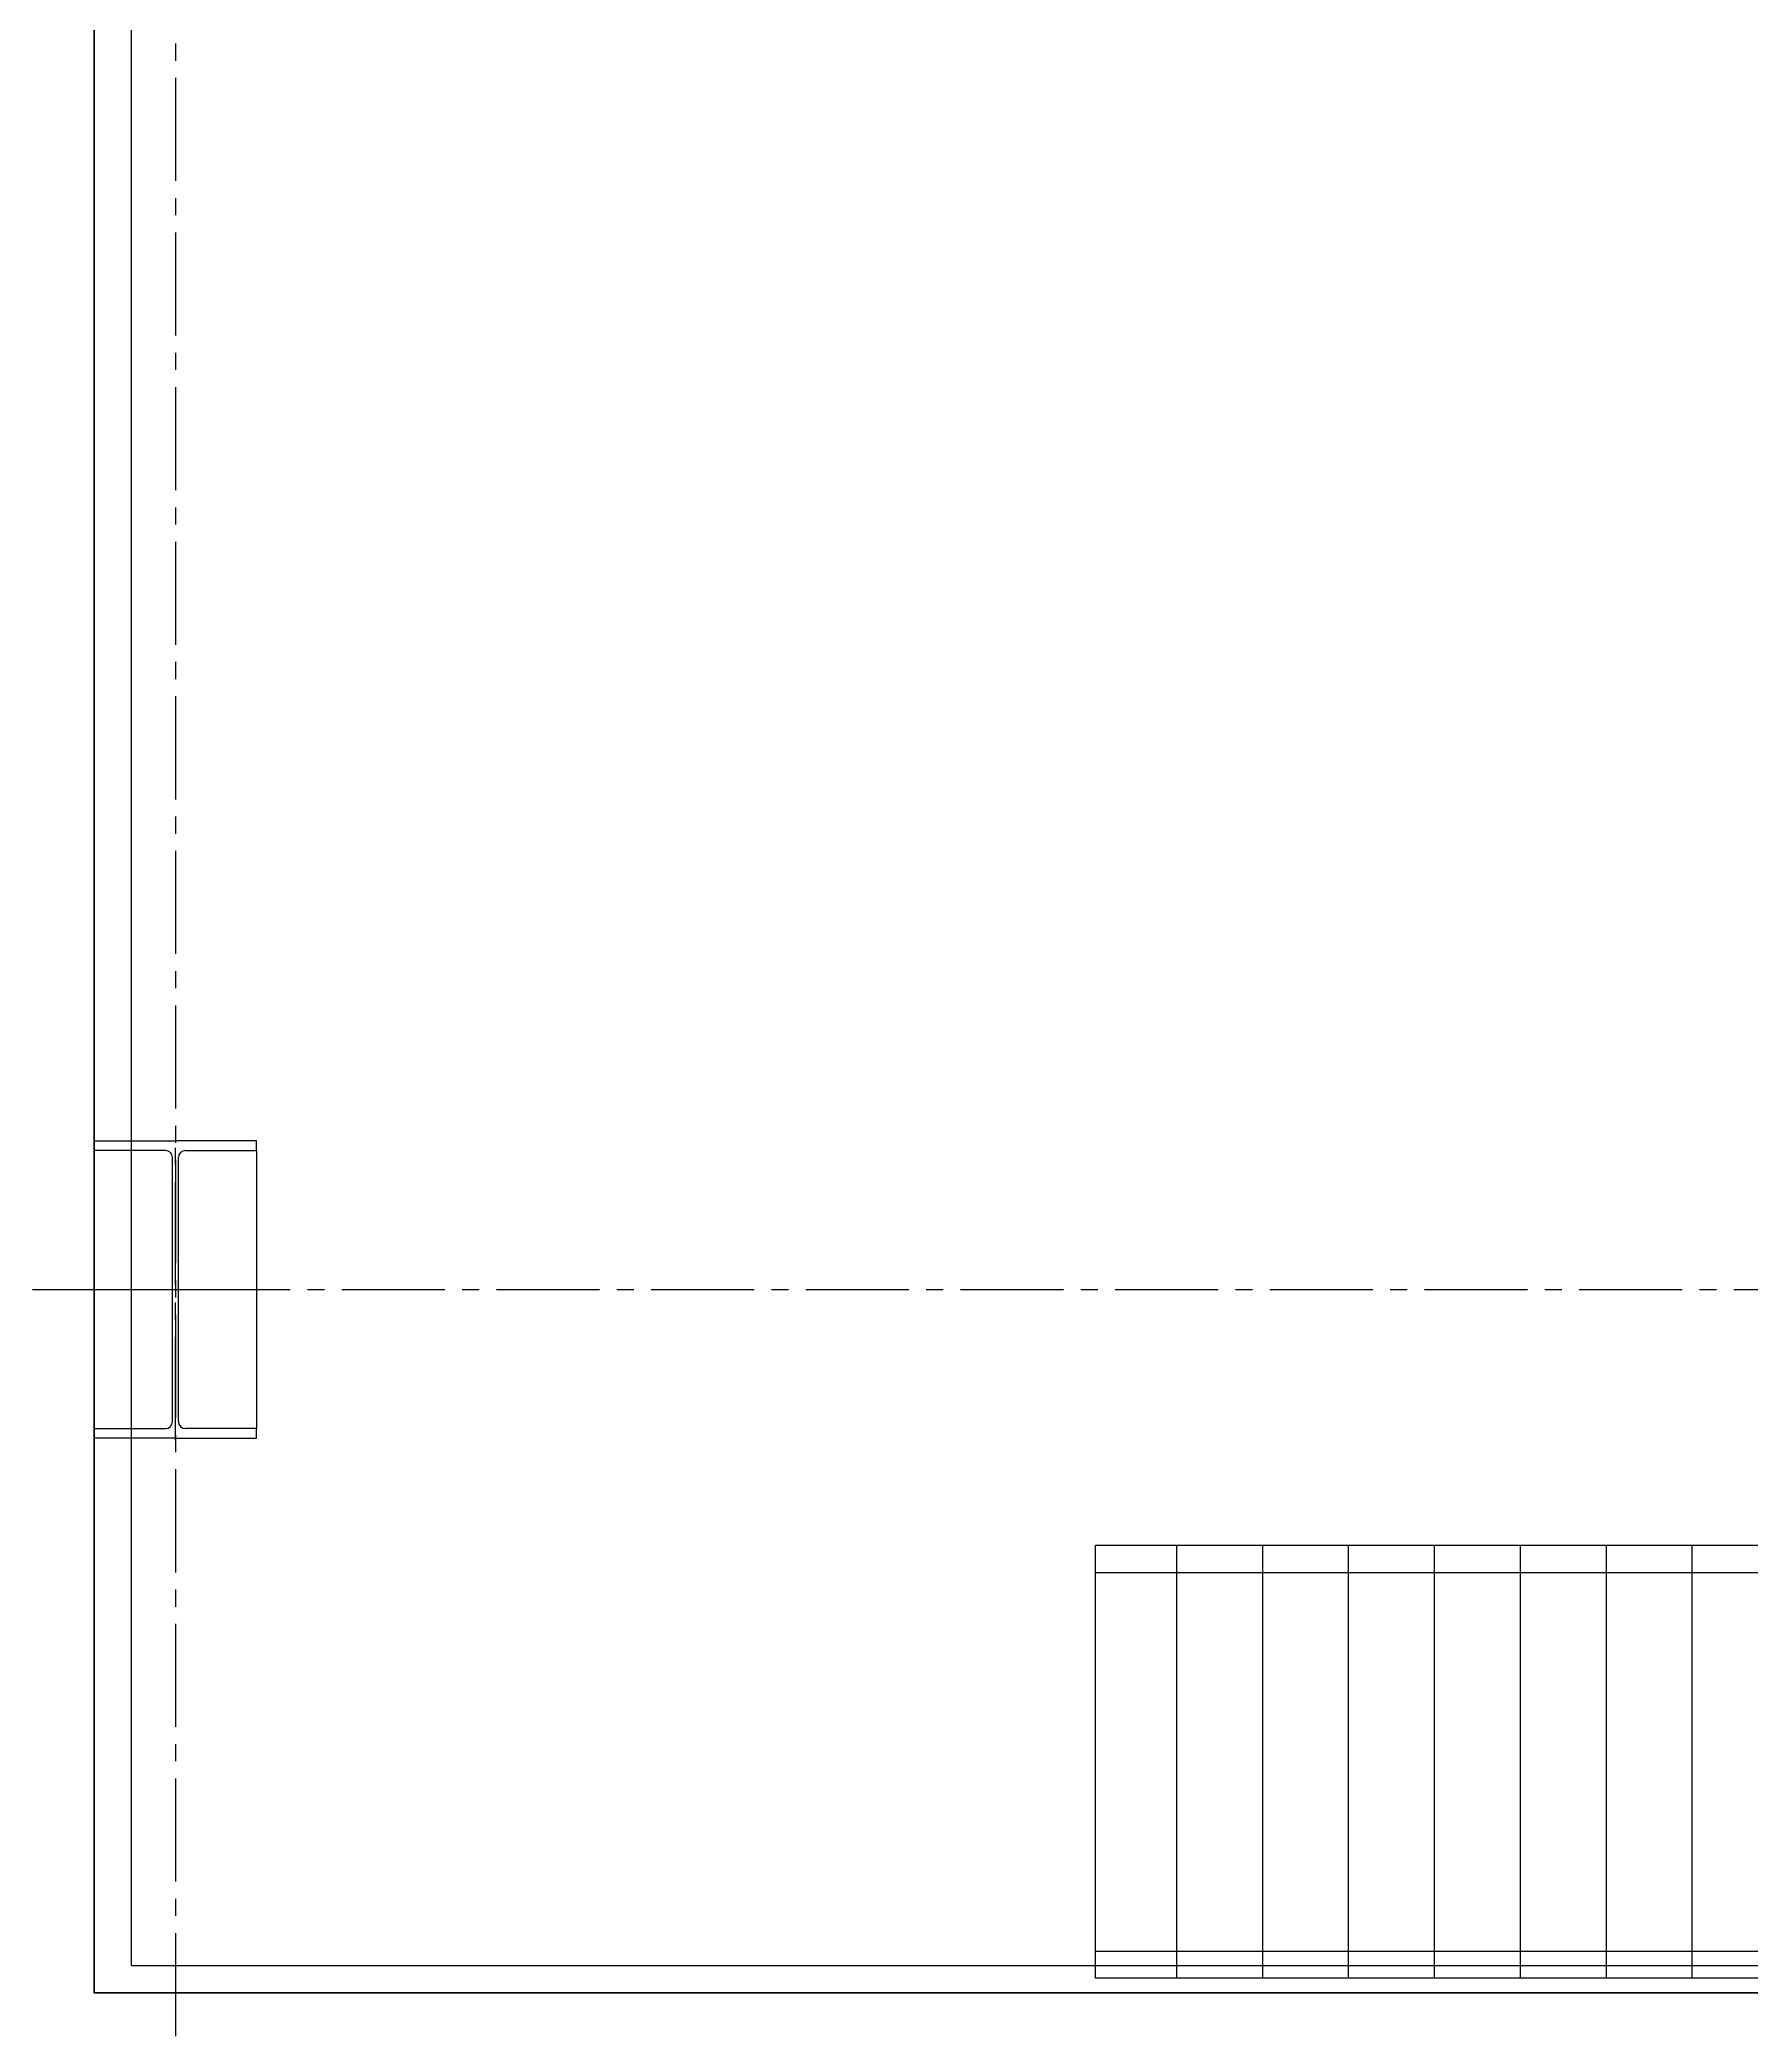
# Model space of a CAD drawing. Header units: millimetres. Extents: x 163705 to 1616509, y 81827 to 302547.
# Drawn here: x 668727 to 671883, y 244790 to 248473 of the extents above; entities that cross this region are included whole.
import ezdxf

# ---------------------------------------------------------------- set-up
doc = ezdxf.new("R2010")
doc.units = ezdxf.units.MM
doc.header["$LTSCALE"] = 10
doc.linetypes.add('CENTER2', pattern=[28.575, 19.05, -3.175, 3.175, -3.175])
for name, color, linetype, lineweight in [('1-中心线', 1, 'CENTER2', 0), ('1-护栏', 4, 'Continuous', 18), ('1-钢构', 6, 'Continuous', 0)]:
    doc.layers.add(name, color=color, linetype=linetype, lineweight=lineweight)
doc.styles.get("Standard").update_dxf_attribs({"font": 'arial.ttf'})

# ---------------------------------------------------------------- blocks, each defined once
blk = doc.blocks.new('G$CEDFA10A2')
for p, q in [((0, 535), (0, 553)), ((0, 553), (150, 553)), ((300, 553), (150, 553)), ((300, 535), (300, 553)), ((131.5, 535), (0, 535)), ((0, 535), (0, 21)), ((144.5, 34), (144.5, 522)), ((155.5, 34), (155.5, 522)), ((168.5, 535), (300, 535)), ((300, 535), (300, 21)), ((0, 21), (131.5, 21)), ((0, 3), (0, 21)), ((150, 3), (0, 3)), ((150, 3), (300, 3)), ((300, 21), (168.5, 21)), ((300, 3), (300, 21))]:
    blk.add_line(p, q)
for centre, start, end in [((131.5, 522), 0, 90), ((168.5, 522), 90, 180), ((131.5, 34), 270, 0), ((168.5, 34), 180, 270)]:
    blk.add_arc(centre, 13, start, end)
at = {"layer": '1-中心线'}
for p, q in [((150, 0), (150, 556)), ((-3, 278), (303, 278))]:
    blk.add_line(p, q, dxfattribs=at)
blk.add_text('HC_SUPERPART', height=0.001).set_placement((150, 3))
blk = doc.blocks.new('*U489')
at = {"layer": '1-护栏'}
h = blk.add_hatch(dxfattribs=at)
h.set_pattern_fill('ANSI31', color=256, scale=50, angle=315)
h.set_pattern_definition([(0, (-900, 1161.77), (4e-14, 158.75), [])])
h.paths.add_polyline_path([(800, 0), (0, 0), (0, 4000), (800, 4000)])
for p, q in [((50, 4000), (50, 0)), ((750, 4000), (750, 0))]:
    blk.add_line(p, q, dxfattribs=at)
at = {"layer": '1-钢构'}
blk.add_lwpolyline([(800, 0), (0, 0), (0, 4000), (800, 4000)], close=True, dxfattribs=at)

msp = doc.modelspace()

# ---------------------------------------------------------------- linework, layer by layer
msp.add_lwpolyline([(676727.037, 254762.835), (680927.037, 254762.835), (680927.037, 244862.835), (668827.037, 244862.835), (668827.037, 256762.835), (668827.037, 256762.835), (668827.037, 262162.835), (675927.037, 262162.835), (675927.037, 254762.835), (676727.037, 254762.835)])
at = {"layer": '1-中心线'}
for p, q in [((668977.037, 264690.08), (668977.037, 244162.703)), ((652710.886, 246162.835), (682827.037, 246162.835))]:
    msp.add_line(p, q, dxfattribs=at)
at = {"layer": '1-护栏'}
msp.add_lwpolyline([(676677.037, 256301.07), (676677.037, 254712.835), (680877.037, 254712.835), (680877.037, 244912.835), (668895.91, 244912.835), (668895.91, 256712.835), (668895.91, 256712.835), (668895.91, 262112.835), (675877.037, 262112.835), (675877.037, 254712.835), (675977.037, 254712.835), (675977.037, 256301.07)], dxfattribs=at)

# ---------------------------------------------------------------- block references
at = {"rotation": 90}
msp.add_blockref('*U489', (674677.037, 244890.074), dxfattribs=at)
at = {"layer": '1-钢构'}
msp.add_blockref('G$CEDFA10A2', (668827.037, 245884.835), dxfattribs=at)

doc.saveas('drawing.dxf')
